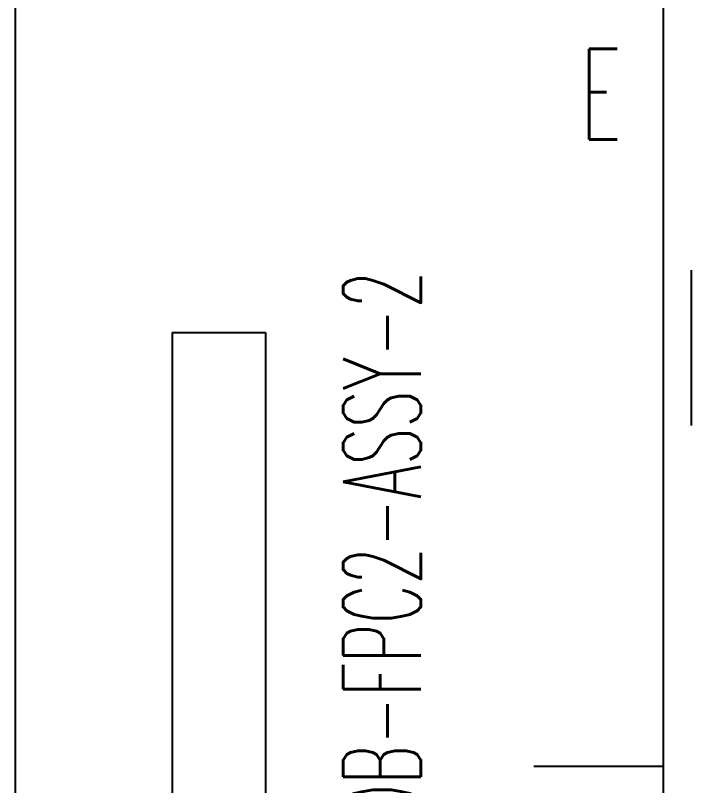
# Model space of a CAD drawing. Header units: millimetres. Extents: x 0 to 210, y 0 to 297.
# Drawn here: x 0 to 26.08, y 47.76 to 77.47 of the extents above; entities that cross this region are included whole.
import ezdxf

# ---------------------------------------------------------------- set-up
doc = ezdxf.new("R2010")
doc.units = ezdxf.units.MM
doc.header["$LTSCALE"] = 19.36
doc.layers.get('0').update_dxf_attribs({"linetype": 'CONTINUOUS'})
doc.styles.get("Standard").update_dxf_attribs({"font": 'SIMPLEX.SHX', "width": 0.56})

msp = doc.modelspace()

# ---------------------------------------------------------------- linework, layer by layer
at = {"color": 2}
for p, q in [((0, 0.009), (0, 297.009)), ((20, 48.509), (25, 48.509))]:
    msp.add_line(p, q, dxfattribs=at)
at = {"color": 7}
msp.add_line((25, 5.009), (25, 292.009), dxfattribs=at)
at = {"color": 3}
for p, q in [((26.084, 61.647), (26.084, 67.647)), ((6.052, 65.243), (9.652, 65.243)), ((6.052, 65.243), (6.052, 36.243)), ((9.652, 65.243), (9.652, 36.243))]:
    msp.add_line(p, q, dxfattribs=at)

# ---------------------------------------------------------------- texts
at = {"color": 2, "width": 0.56}
msp.add_text('E', height=3.5, dxfattribs=at).set_placement((21.791, 72.681))
msp.add_text('MORGAN-MB-DB-FPC2-ASSY-2', height=3, rotation=90, dxfattribs=at).set_placement((15.643, 30.098))

doc.saveas('drawing.dxf')
